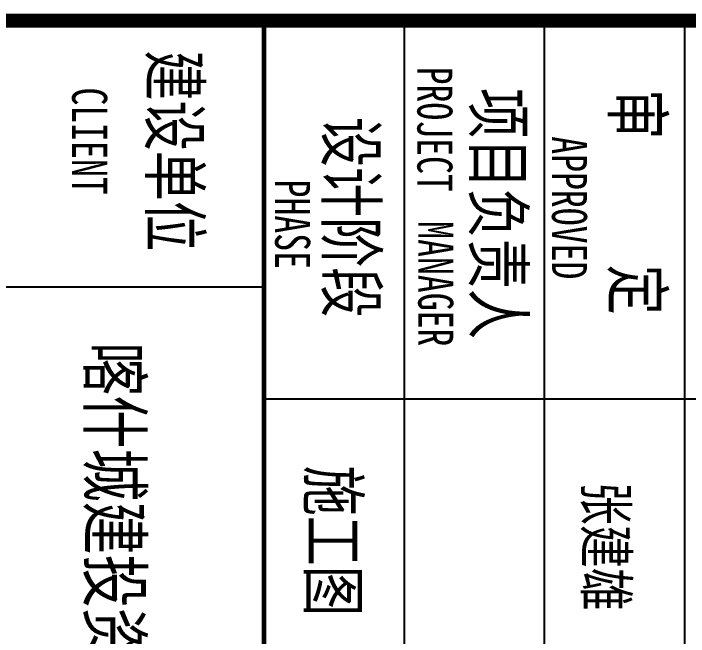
# Model space of a CAD drawing. Extents: x 174641 to 414490, y 73126 to 493158.
# Drawn here: x 244270 to 249087, y 176596 to 181039 of the extents above; entities that cross this region are included whole.
import ezdxf

# ---------------------------------------------------------------- set-up
doc = ezdxf.new("R2010")
doc.units = 0
doc.header["$LTSCALE"] = 1000
doc.header["$MEASUREMENT"] = 0
doc.layers.add('PUB_TITLE', color=7, linetype='Continuous')
doc.styles.add('-宋体', font='', dxfattribs={"width": 0.8})
doc.styles.get('-宋体').set_extended_font_data('SimSun')

msp = doc.modelspace()

# ---------------------------------------------------------------- linework, layer by layer
for p, q in [((235057.8, 180989), (292457.8, 180989)), ((247058.2, 180989), (247058.2, 172989)), ((248058.2, 180989), (248058.2, 172989)), ((249058.2, 180989), (249058.2, 172989)), ((239558.2, 179089), (246058.2, 179089)), ((258058.2, 178289), (246058.2, 178289))]:
    msp.add_line(p, q)
at = {"const_width": 34}
msp.add_lwpolyline([(246058.2, 180989), (246058.2, 172989)], dxfattribs=at)
at = {"layer": 'PUB_TITLE', "const_width": 100}
msp.add_lwpolyline([(292457.8, 180989), (292457.8, 172989), (235058.2, 172989), (235058.2, 180989)], close=True, dxfattribs=at)

# ---------------------------------------------------------------- texts
at = {"style": '-宋体', "width": 0.75}
for s, height, p in [('建设单位', 350, (245246.3, 180776)), ('PROJECT', 250, (247152.2, 180660.2)), ('CLIENT', 250, (244688.5, 180511.8)), ('项目负责人', 350, (247556.2, 180507.2)), ('审     定', 350, (248547.3, 180499)), ('设计阶段', 350, (246506.2, 180303)), ('APPROVED', 250, (248113.2, 180163.5)), ('PHASE', 250, (246137, 179854.5)), ('MANAGER', 250, (247158.7, 179557.7)), ('喀什城建投资集团有限公司', 370.273, (244808.4, 178694.5)), ('施工图', 350, (246377.9, 177815)), ('张建雄', 300, (248349.9, 177698.6))]:
    msp.add_text(s, height=height, rotation=270, dxfattribs=at).set_placement(p)

doc.saveas('drawing.dxf')
